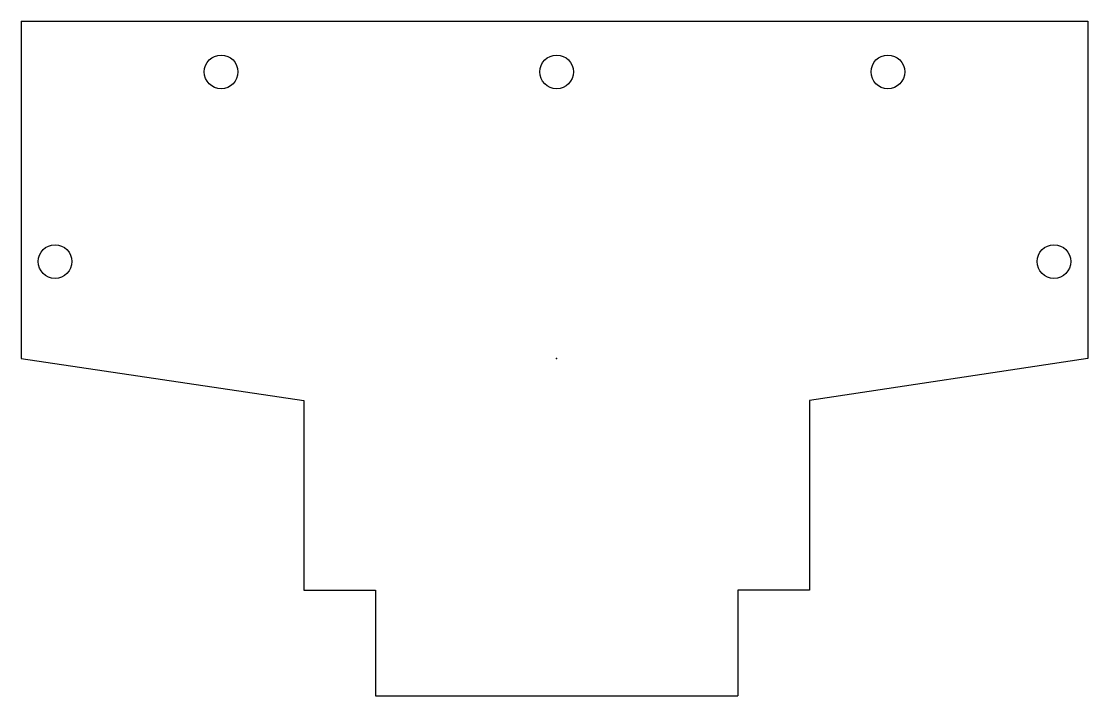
# Model space of a CAD drawing. Extents: x 0.8 to 65, y 1.3 to 41.9.
import ezdxf

# ---------------------------------------------------------------- set-up
doc = ezdxf.new("R2010")
doc.units = 0
for name, color, linetype in [('20', 7, 'CONTINUOUS'), ('21', 253, 'CONTINUOUS'), ('23', 7, 'CONTINUOUS')]:
    doc.layers.add(name, color=color, linetype=linetype)

msp = doc.modelspace()

# ---------------------------------------------------------------- linework, layer by layer
at = {"layer": '20'}
msp.add_line((0.762, 41.91), (0.762, 21.59), dxfattribs=at)
at = {"layer": '21'}
for p, q in [((0.762, 41.91), (65.024, 41.91)), ((65.024, 41.91), (65.024, 21.59)), ((0.762, 21.59), (17.78, 19.05)), ((65.024, 21.59), (48.26, 19.05)), ((17.78, 19.05), (17.78, 7.62)), ((48.26, 19.05), (48.26, 7.62)), ((17.78, 7.62), (22.098, 7.62)), ((22.098, 7.62), (22.098, 1.27)), ((48.26, 7.62), (43.942, 7.62)), ((43.942, 7.62), (43.942, 1.27)), ((22.098, 1.27), (43.942, 1.27))]:
    msp.add_line(p, q, dxfattribs=at)
for centre in [(12.8016, 38.862), (33.02, 38.862), (52.9844, 38.862), (2.794, 27.432), (62.992, 27.432)]:
    msp.add_circle(centre, 1.016, dxfattribs=at)
at = {"layer": '23'}
msp.add_point((33.02, 21.59), dxfattribs=at)

doc.saveas('drawing.dxf')
